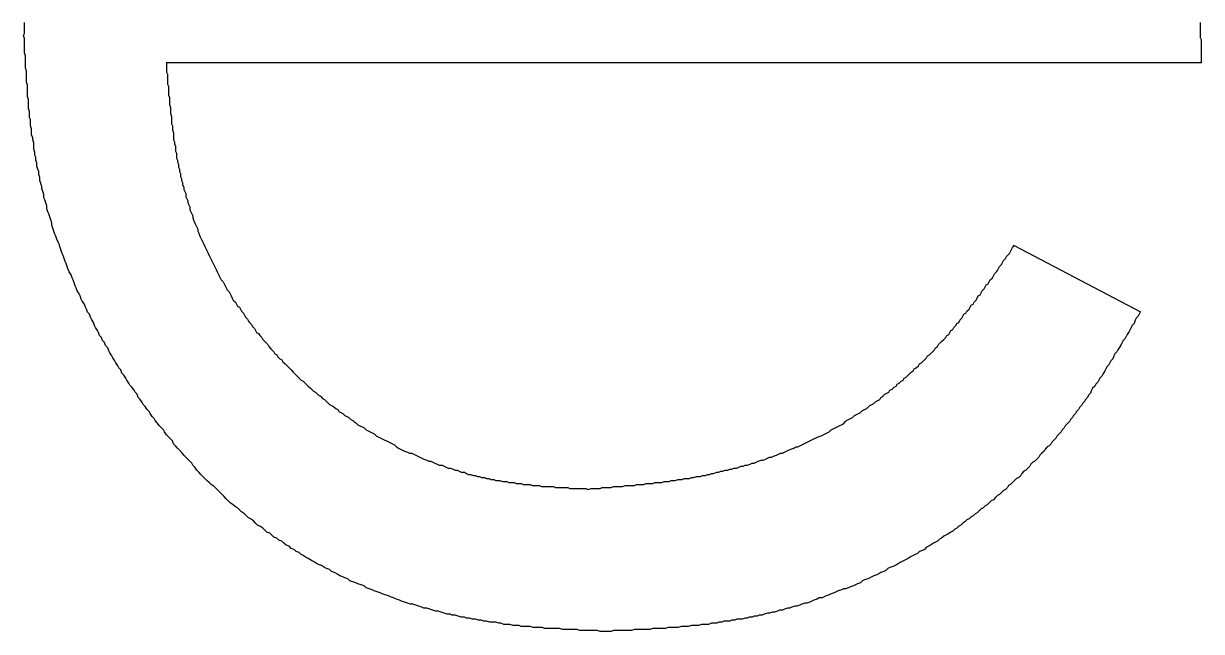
# Model space of a CAD drawing. Extents: x 50 to 503, y 33 to 383.
# Drawn here: x 133.524 to 134.686, y 370.734 to 371.334 of the extents above; entities that cross this region are included whole.
import ezdxf

# ---------------------------------------------------------------- set-up
doc = ezdxf.new("R2010")
doc.units = 0
doc.layers.get('0').update_dxf_attribs({"linetype": 'CONTINUOUS'})

msp = doc.modelspace()

# ---------------------------------------------------------------- linework, layer by layer
at = {"color": 7, "linetype": 'CONTINUOUS'}
for p, q in [((134.6864, 371.2951), (133.6647, 371.2951)), ((134.5017, 371.1148), (134.6263, 371.0494))]:
    msp.add_line(p, q, dxfattribs=at)
at = {"color": 7}
for points in [[(133.524, 371.322, 0), (133.525, 371.324, 0), (133.525, 371.326, 0), (133.525, 371.328, 0), (133.525, 371.329, 0), (133.525, 371.331, 0), (133.525, 371.333, 0), (133.525, 371.335, 0)], [(134.685, 371.335, 0), (134.685, 371.333, 0), (134.685, 371.331, 0), (134.685, 371.329, 0), (134.685, 371.327, 0), (134.685, 371.325, 0), (134.685, 371.323, 0), (134.685, 371.322, 0), (134.685, 371.32, 0), (134.686, 371.318, 0), (134.686, 371.316, 0), (134.686, 371.314, 0), (134.686, 371.312, 0), (134.686, 371.31, 0), (134.686, 371.308, 0), (134.686, 371.306, 0), (134.686, 371.305, 0), (134.686, 371.303, 0), (134.686, 371.301, 0), (134.686, 371.299, 0), (134.686, 371.297, 0), (134.686, 371.295, 0)], [(134.099, 370.734, 0), (134.096, 370.734, 0), (134.093, 370.734, 0), (134.09, 370.735, 0), (134.087, 370.735, 0), (134.084, 370.735, 0), (134.082, 370.735, 0), (134.079, 370.735, 0), (134.076, 370.735, 0), (134.073, 370.735, 0), (134.07, 370.736, 0), (134.067, 370.736, 0), (134.064, 370.736, 0), (134.061, 370.736, 0), (134.059, 370.736, 0), (134.056, 370.736, 0), (134.053, 370.737, 0), (134.05, 370.737, 0), (134.047, 370.737, 0), (134.044, 370.737, 0), (134.041, 370.737, 0), (134.038, 370.737, 0), (134.036, 370.738, 0), (134.033, 370.738, 0), (134.03, 370.738, 0), (134.027, 370.738, 0), (134.024, 370.739, 0), (134.021, 370.739, 0), (134.018, 370.739, 0), (134.015, 370.739, 0), (134.013, 370.74, 0), (134.01, 370.74, 0), (134.007, 370.74, 0), (134.004, 370.741, 0), (134.001, 370.741, 0), (133.998, 370.741, 0), (133.995, 370.742, 0), (133.993, 370.742, 0), (133.99, 370.743, 0), (133.987, 370.743, 0), (133.984, 370.743, 0), (133.981, 370.744, 0), (133.978, 370.744, 0), (133.976, 370.745, 0), (133.973, 370.745, 0), (133.97, 370.746, 0), (133.967, 370.746, 0), (133.964, 370.747, 0), (133.961, 370.747, 0), (133.959, 370.748, 0), (133.956, 370.748, 0), (133.953, 370.749, 0), (133.95, 370.75, 0), (133.947, 370.75, 0), (133.945, 370.751, 0), (133.942, 370.751, 0), (133.939, 370.752, 0), (133.936, 370.753, 0), (133.933, 370.754, 0), (133.931, 370.754, 0), (133.928, 370.755, 0), (133.925, 370.756, 0), (133.922, 370.757, 0), (133.919, 370.757, 0), (133.917, 370.758, 0), (133.914, 370.759, 0), (133.911, 370.76, 0), (133.908, 370.761, 0), (133.906, 370.761, 0), (133.903, 370.762, 0), (133.9, 370.763, 0), (133.897, 370.764, 0), (133.895, 370.765, 0), (133.892, 370.766, 0), (133.889, 370.767, 0), (133.886, 370.768, 0), (133.884, 370.769, 0), (133.881, 370.77, 0), (133.878, 370.771, 0), (133.876, 370.772, 0), (133.873, 370.773, 0), (133.87, 370.774, 0), (133.868, 370.775, 0), (133.865, 370.776, 0), (133.862, 370.777, 0), (133.86, 370.779, 0), (133.857, 370.78, 0), (133.854, 370.781, 0), (133.852, 370.782, 0), (133.849, 370.783, 0), (133.846, 370.784, 0), (133.844, 370.786, 0), (133.841, 370.787, 0), (133.839, 370.788, 0), (133.836, 370.789, 0), (133.833, 370.791, 0), (133.831, 370.792, 0), (133.828, 370.793, 0), (133.826, 370.795, 0), (133.823, 370.796, 0), (133.821, 370.797, 0), (133.818, 370.799, 0), (133.815, 370.8, 0), (133.813, 370.801, 0), (133.81, 370.803, 0), (133.808, 370.804, 0), (133.805, 370.806, 0), (133.803, 370.807, 0), (133.8, 370.809, 0), (133.798, 370.81, 0), (133.796, 370.812, 0), (133.793, 370.813, 0), (133.791, 370.815, 0), (133.788, 370.816, 0), (133.786, 370.818, 0), (133.783, 370.819, 0), (133.781, 370.821, 0), (133.779, 370.823, 0), (133.776, 370.824, 0), (133.774, 370.826, 0), (133.771, 370.827, 0), (133.769, 370.829, 0), (133.767, 370.831, 0), (133.764, 370.832, 0), (133.762, 370.834, 0), (133.76, 370.836, 0), (133.757, 370.838, 0), (133.755, 370.839, 0), (133.753, 370.841, 0), (133.751, 370.843, 0), (133.748, 370.845, 0), (133.746, 370.846, 0), (133.744, 370.848, 0), (133.742, 370.85, 0), (133.739, 370.852, 0), (133.737, 370.854, 0), (133.735, 370.856, 0), (133.733, 370.857, 0), (133.731, 370.859, 0), (133.728, 370.861, 0), (133.726, 370.863, 0), (133.724, 370.865, 0), (133.722, 370.867, 0), (133.72, 370.869, 0), (133.718, 370.871, 0), (133.716, 370.873, 0), (133.714, 370.875, 0), (133.712, 370.877, 0), (133.709, 370.879, 0), (133.707, 370.881, 0), (133.705, 370.883, 0), (133.703, 370.885, 0), (133.701, 370.887, 0), (133.699, 370.889, 0), (133.697, 370.891, 0), (133.695, 370.893, 0), (133.693, 370.896, 0), (133.691, 370.898, 0), (133.69, 370.9, 0), (133.688, 370.902, 0), (133.686, 370.904, 0), (133.684, 370.906, 0), (133.682, 370.908, 0), (133.68, 370.911, 0), (133.678, 370.913, 0), (133.676, 370.915, 0), (133.674, 370.917, 0), (133.672, 370.919, 0), (133.671, 370.922, 0), (133.669, 370.924, 0), (133.667, 370.926, 0), (133.665, 370.928, 0), (133.663, 370.931, 0), (133.662, 370.933, 0), (133.66, 370.935, 0), (133.658, 370.937, 0), (133.656, 370.94, 0), (133.654, 370.942, 0), (133.653, 370.944, 0), (133.651, 370.946, 0), (133.649, 370.949, 0), (133.648, 370.951, 0), (133.646, 370.953, 0), (133.644, 370.956, 0), (133.642, 370.958, 0), (133.641, 370.96, 0), (133.639, 370.963, 0), (133.637, 370.965, 0), (133.636, 370.968, 0), (133.634, 370.97, 0), (133.633, 370.972, 0), (133.631, 370.975, 0), (133.629, 370.977, 0), (133.628, 370.979, 0), (133.626, 370.982, 0), (133.625, 370.984, 0), (133.623, 370.987, 0), (133.621, 370.989, 0), (133.62, 370.992, 0), (133.618, 370.994, 0), (133.617, 370.996, 0), (133.615, 370.999, 0), (133.614, 371.001, 0), (133.612, 371.004, 0), (133.611, 371.006, 0), (133.609, 371.009, 0), (133.608, 371.011, 0), (133.607, 371.014, 0), (133.605, 371.016, 0), (133.604, 371.019, 0), (133.602, 371.021, 0), (133.601, 371.024, 0), (133.599, 371.026, 0), (133.598, 371.029, 0), (133.597, 371.031, 0), (133.595, 371.034, 0), (133.594, 371.036, 0), (133.593, 371.039, 0), (133.591, 371.042, 0), (133.59, 371.044, 0), (133.589, 371.047, 0), (133.587, 371.049, 0), (133.586, 371.052, 0), (133.585, 371.054, 0), (133.584, 371.057, 0), (133.582, 371.06, 0), (133.581, 371.062, 0), (133.58, 371.065, 0), (133.579, 371.067, 0), (133.577, 371.07, 0), (133.576, 371.073, 0), (133.575, 371.075, 0), (133.574, 371.078, 0), (133.573, 371.081, 0), (133.572, 371.083, 0), (133.571, 371.086, 0), (133.569, 371.089, 0), (133.568, 371.091, 0), (133.567, 371.094, 0), (133.566, 371.097, 0), (133.565, 371.099, 0), (133.564, 371.102, 0), (133.563, 371.105, 0), (133.562, 371.107, 0), (133.561, 371.11, 0), (133.56, 371.113, 0), (133.559, 371.116, 0), (133.558, 371.118, 0), (133.557, 371.121, 0), (133.556, 371.124, 0), (133.555, 371.126, 0), (133.554, 371.129, 0), (133.553, 371.132, 0), (133.552, 371.135, 0), (133.552, 371.137, 0), (133.551, 371.14, 0), (133.55, 371.143, 0), (133.549, 371.146, 0), (133.548, 371.148, 0), (133.547, 371.151, 0), (133.547, 371.154, 0), (133.546, 371.157, 0), (133.545, 371.16, 0), (133.544, 371.162, 0), (133.544, 371.165, 0), (133.543, 371.168, 0), (133.542, 371.171, 0), (133.542, 371.173, 0), (133.541, 371.176, 0), (133.54, 371.179, 0), (133.54, 371.182, 0), (133.539, 371.185, 0), (133.539, 371.188, 0), (133.538, 371.19, 0), (133.537, 371.193, 0), (133.537, 371.196, 0), (133.536, 371.199, 0), (133.536, 371.202, 0), (133.535, 371.204, 0), (133.535, 371.207, 0), (133.534, 371.21, 0), (133.534, 371.213, 0), (133.534, 371.216, 0), (133.533, 371.219, 0), (133.533, 371.221, 0), (133.532, 371.224, 0), (133.532, 371.227, 0), (133.532, 371.23, 0), (133.531, 371.233, 0), (133.531, 371.236, 0), (133.531, 371.239, 0), (133.53, 371.241, 0), (133.53, 371.244, 0), (133.53, 371.247, 0), (133.529, 371.25, 0), (133.529, 371.253, 0), (133.529, 371.256, 0), (133.529, 371.259, 0), (133.528, 371.262, 0), (133.528, 371.264, 0), (133.528, 371.267, 0), (133.528, 371.27, 0), (133.528, 371.273, 0), (133.527, 371.276, 0), (133.527, 371.279, 0), (133.527, 371.282, 0), (133.527, 371.285, 0), (133.527, 371.287, 0), (133.526, 371.29, 0), (133.526, 371.293, 0), (133.526, 371.296, 0), (133.526, 371.299, 0), (133.526, 371.302, 0), (133.525, 371.305, 0), (133.525, 371.308, 0), (133.525, 371.31, 0), (133.525, 371.313, 0), (133.525, 371.316, 0), (133.525, 371.319, 0), (133.524, 371.322, 0)], [(133.665, 371.295, 0), (133.665, 371.293, 0), (133.665, 371.29, 0), (133.665, 371.288, 0), (133.665, 371.286, 0), (133.666, 371.284, 0), (133.666, 371.281, 0), (133.666, 371.279, 0), (133.666, 371.277, 0), (133.666, 371.274, 0), (133.667, 371.272, 0), (133.667, 371.27, 0), (133.667, 371.267, 0), (133.667, 371.265, 0), (133.667, 371.263, 0), (133.668, 371.261, 0), (133.668, 371.258, 0), (133.668, 371.256, 0), (133.668, 371.254, 0), (133.669, 371.251, 0), (133.669, 371.249, 0), (133.669, 371.247, 0), (133.669, 371.245, 0), (133.67, 371.242, 0), (133.67, 371.24, 0), (133.67, 371.238, 0), (133.67, 371.235, 0), (133.671, 371.233, 0), (133.671, 371.231, 0), (133.671, 371.229, 0), (133.672, 371.226, 0), (133.672, 371.224, 0), (133.672, 371.222, 0), (133.672, 371.219, 0), (133.673, 371.217, 0), (133.673, 371.215, 0), (133.674, 371.213, 0), (133.674, 371.21, 0), (133.674, 371.208, 0), (133.675, 371.206, 0), (133.675, 371.204, 0), (133.675, 371.201, 0), (133.676, 371.199, 0), (133.676, 371.197, 0), (133.677, 371.195, 0), (133.677, 371.192, 0), (133.678, 371.19, 0), (133.678, 371.188, 0), (133.679, 371.186, 0), (133.679, 371.183, 0), (133.68, 371.181, 0), (133.68, 371.179, 0), (133.681, 371.177, 0), (133.681, 371.175, 0), (133.682, 371.172, 0), (133.682, 371.17, 0), (133.683, 371.168, 0), (133.684, 371.166, 0), (133.684, 371.163, 0), (133.685, 371.161, 0), (133.686, 371.159, 0), (133.686, 371.157, 0), (133.687, 371.155, 0), (133.688, 371.153, 0), (133.688, 371.15, 0), (133.689, 371.148, 0), (133.69, 371.146, 0), (133.691, 371.144, 0), (133.691, 371.142, 0), (133.692, 371.139, 0), (133.693, 371.137, 0), (133.694, 371.135, 0), (133.695, 371.133, 0), (133.696, 371.131, 0), (133.696, 371.129, 0), (133.697, 371.127, 0), (133.698, 371.124, 0), (133.699, 371.122, 0), (133.7, 371.12, 0), (133.701, 371.118, 0), (133.702, 371.116, 0), (133.703, 371.114, 0), (133.704, 371.112, 0), (133.705, 371.11, 0), (133.706, 371.108, 0), (133.707, 371.105, 0), (133.708, 371.103, 0), (133.709, 371.101, 0), (133.71, 371.099, 0), (133.711, 371.097, 0), (133.712, 371.095, 0), (133.713, 371.093, 0), (133.714, 371.091, 0), (133.715, 371.089, 0), (133.716, 371.087, 0), (133.717, 371.085, 0), (133.718, 371.083, 0), (133.719, 371.081, 0), (133.721, 371.079, 0), (133.722, 371.077, 0), (133.723, 371.075, 0), (133.724, 371.073, 0), (133.725, 371.071, 0), (133.727, 371.069, 0), (133.728, 371.067, 0), (133.729, 371.065, 0), (133.73, 371.063, 0), (133.731, 371.061, 0), (133.733, 371.059, 0), (133.734, 371.057, 0), (133.735, 371.055, 0), (133.737, 371.054, 0), (133.738, 371.052, 0), (133.739, 371.05, 0), (133.741, 371.048, 0), (133.742, 371.046, 0), (133.743, 371.044, 0), (133.745, 371.042, 0), (133.746, 371.04, 0), (133.747, 371.039, 0), (133.749, 371.037, 0), (133.75, 371.035, 0), (133.752, 371.033, 0), (133.753, 371.031, 0), (133.754, 371.029, 0), (133.756, 371.028, 0), (133.757, 371.026, 0), (133.759, 371.024, 0), (133.76, 371.022, 0), (133.762, 371.02, 0), (133.763, 371.019, 0), (133.765, 371.017, 0), (133.766, 371.015, 0), (133.768, 371.013, 0), (133.769, 371.012, 0), (133.771, 371.01, 0), (133.772, 371.008, 0), (133.774, 371.007, 0), (133.775, 371.005, 0), (133.777, 371.003, 0), (133.779, 371.002, 0), (133.78, 371, 0), (133.782, 370.998, 0), (133.783, 370.997, 0), (133.785, 370.995, 0), (133.787, 370.993, 0), (133.788, 370.992, 0), (133.79, 370.99, 0), (133.791, 370.989, 0), (133.793, 370.987, 0), (133.795, 370.985, 0), (133.796, 370.984, 0), (133.798, 370.982, 0), (133.8, 370.981, 0), (133.802, 370.979, 0), (133.803, 370.978, 0), (133.805, 370.976, 0), (133.807, 370.974, 0), (133.808, 370.973, 0), (133.81, 370.971, 0), (133.812, 370.97, 0), (133.814, 370.968, 0), (133.815, 370.967, 0), (133.817, 370.966, 0), (133.819, 370.964, 0), (133.821, 370.963, 0), (133.823, 370.961, 0), (133.824, 370.96, 0), (133.826, 370.958, 0), (133.828, 370.957, 0), (133.83, 370.956, 0), (133.832, 370.954, 0), (133.834, 370.953, 0), (133.835, 370.951, 0), (133.837, 370.95, 0), (133.839, 370.949, 0), (133.841, 370.947, 0), (133.843, 370.946, 0), (133.845, 370.945, 0), (133.847, 370.943, 0), (133.849, 370.942, 0), (133.85, 370.941, 0), (133.852, 370.94, 0), (133.854, 370.938, 0), (133.856, 370.937, 0), (133.858, 370.936, 0), (133.86, 370.935, 0), (133.862, 370.933, 0), (133.864, 370.932, 0), (133.866, 370.931, 0), (133.868, 370.93, 0), (133.87, 370.929, 0), (133.872, 370.927, 0), (133.874, 370.926, 0), (133.876, 370.925, 0), (133.878, 370.924, 0), (133.88, 370.923, 0), (133.882, 370.922, 0), (133.884, 370.921, 0), (133.886, 370.92, 0), (133.888, 370.919, 0), (133.89, 370.918, 0), (133.892, 370.916, 0), (133.894, 370.915, 0), (133.896, 370.914, 0), (133.898, 370.913, 0), (133.9, 370.912, 0), (133.903, 370.911, 0), (133.905, 370.91, 0), (133.907, 370.91, 0), (133.909, 370.909, 0), (133.911, 370.908, 0), (133.913, 370.907, 0), (133.915, 370.906, 0), (133.917, 370.905, 0), (133.919, 370.904, 0), (133.922, 370.903, 0), (133.924, 370.902, 0), (133.926, 370.902, 0), (133.928, 370.901, 0), (133.93, 370.9, 0), (133.932, 370.899, 0), (133.934, 370.898, 0), (133.937, 370.898, 0), (133.939, 370.897, 0), (133.941, 370.896, 0), (133.943, 370.895, 0), (133.945, 370.895, 0), (133.948, 370.894, 0), (133.95, 370.893, 0), (133.952, 370.893, 0), (133.954, 370.892, 0), (133.956, 370.891, 0), (133.959, 370.891, 0), (133.961, 370.89, 0), (133.963, 370.889, 0), (133.965, 370.889, 0), (133.968, 370.888, 0), (133.97, 370.888, 0), (133.972, 370.887, 0), (133.974, 370.887, 0), (133.976, 370.886, 0), (133.979, 370.886, 0), (133.981, 370.885, 0), (133.983, 370.885, 0), (133.985, 370.884, 0), (133.988, 370.884, 0), (133.99, 370.883, 0), (133.992, 370.883, 0), (133.994, 370.883, 0), (133.997, 370.882, 0), (133.999, 370.882, 0), (134.001, 370.882, 0), (134.003, 370.881, 0), (134.006, 370.881, 0), (134.008, 370.881, 0), (134.01, 370.88, 0), (134.013, 370.88, 0), (134.015, 370.88, 0), (134.017, 370.879, 0), (134.019, 370.879, 0), (134.022, 370.879, 0), (134.024, 370.879, 0), (134.026, 370.878, 0), (134.029, 370.878, 0), (134.031, 370.878, 0), (134.033, 370.878, 0), (134.035, 370.877, 0), (134.038, 370.877, 0), (134.04, 370.877, 0), (134.042, 370.877, 0), (134.045, 370.877, 0), (134.047, 370.877, 0), (134.049, 370.876, 0), (134.051, 370.876, 0), (134.054, 370.876, 0), (134.056, 370.876, 0), (134.058, 370.876, 0), (134.061, 370.876, 0), (134.063, 370.875, 0), (134.065, 370.875, 0), (134.068, 370.875, 0), (134.07, 370.875, 0), (134.072, 370.875, 0), (134.074, 370.875, 0), (134.077, 370.875, 0), (134.079, 370.875, 0), (134.081, 370.874, 0)], [(134.081, 370.874, 0), (134.084, 370.875, 0), (134.086, 370.875, 0), (134.088, 370.875, 0), (134.09, 370.875, 0), (134.093, 370.875, 0), (134.095, 370.876, 0), (134.097, 370.876, 0), (134.1, 370.876, 0), (134.102, 370.876, 0), (134.104, 370.876, 0), (134.106, 370.877, 0), (134.109, 370.877, 0), (134.111, 370.877, 0), (134.113, 370.877, 0), (134.115, 370.877, 0), (134.118, 370.878, 0), (134.12, 370.878, 0), (134.122, 370.878, 0), (134.124, 370.878, 0), (134.127, 370.878, 0), (134.129, 370.879, 0), (134.131, 370.879, 0), (134.134, 370.879, 0), (134.136, 370.879, 0), (134.138, 370.88, 0), (134.14, 370.88, 0), (134.143, 370.88, 0), (134.145, 370.88, 0), (134.147, 370.881, 0), (134.149, 370.881, 0), (134.152, 370.881, 0), (134.154, 370.881, 0), (134.156, 370.882, 0), (134.158, 370.882, 0), (134.161, 370.882, 0), (134.163, 370.883, 0), (134.165, 370.883, 0), (134.167, 370.883, 0), (134.17, 370.884, 0), (134.172, 370.884, 0), (134.174, 370.884, 0), (134.176, 370.885, 0), (134.179, 370.885, 0), (134.181, 370.885, 0), (134.183, 370.886, 0), (134.185, 370.886, 0), (134.188, 370.887, 0), (134.19, 370.887, 0), (134.192, 370.887, 0), (134.194, 370.888, 0), (134.197, 370.888, 0), (134.199, 370.889, 0), (134.201, 370.889, 0), (134.203, 370.89, 0), (134.205, 370.89, 0), (134.208, 370.891, 0), (134.21, 370.891, 0), (134.212, 370.892, 0), (134.214, 370.892, 0), (134.216, 370.893, 0), (134.219, 370.893, 0), (134.221, 370.894, 0), (134.223, 370.894, 0), (134.225, 370.895, 0), (134.228, 370.895, 0), (134.23, 370.896, 0), (134.232, 370.897, 0), (134.234, 370.897, 0), (134.236, 370.898, 0), (134.238, 370.898, 0), (134.241, 370.899, 0), (134.243, 370.9, 0), (134.245, 370.9, 0), (134.247, 370.901, 0), (134.249, 370.902, 0), (134.252, 370.903, 0), (134.254, 370.903, 0), (134.256, 370.904, 0), (134.258, 370.905, 0), (134.26, 370.906, 0), (134.262, 370.906, 0), (134.264, 370.907, 0), (134.267, 370.908, 0), (134.269, 370.909, 0), (134.271, 370.91, 0), (134.273, 370.91, 0), (134.275, 370.911, 0), (134.277, 370.912, 0), (134.279, 370.913, 0), (134.281, 370.914, 0), (134.284, 370.915, 0), (134.286, 370.916, 0), (134.288, 370.916, 0), (134.29, 370.917, 0), (134.292, 370.918, 0), (134.294, 370.919, 0), (134.296, 370.92, 0), (134.298, 370.921, 0), (134.3, 370.922, 0), (134.302, 370.923, 0), (134.304, 370.924, 0), (134.306, 370.925, 0), (134.308, 370.926, 0), (134.311, 370.927, 0), (134.313, 370.928, 0), (134.315, 370.929, 0), (134.317, 370.93, 0), (134.319, 370.931, 0), (134.321, 370.933, 0), (134.323, 370.934, 0), (134.325, 370.935, 0), (134.327, 370.936, 0), (134.329, 370.937, 0), (134.331, 370.938, 0), (134.333, 370.939, 0), (134.335, 370.941, 0), (134.336, 370.942, 0), (134.338, 370.943, 0), (134.34, 370.944, 0), (134.342, 370.945, 0), (134.344, 370.947, 0), (134.346, 370.948, 0), (134.348, 370.949, 0), (134.35, 370.95, 0), (134.352, 370.952, 0), (134.354, 370.953, 0), (134.356, 370.954, 0), (134.357, 370.955, 0), (134.359, 370.957, 0), (134.361, 370.958, 0), (134.363, 370.959, 0), (134.365, 370.961, 0), (134.367, 370.962, 0), (134.369, 370.963, 0), (134.37, 370.965, 0), (134.372, 370.966, 0), (134.374, 370.968, 0), (134.376, 370.969, 0), (134.378, 370.97, 0), (134.379, 370.972, 0), (134.381, 370.973, 0), (134.383, 370.975, 0), (134.385, 370.976, 0), (134.386, 370.978, 0), (134.388, 370.979, 0), (134.39, 370.981, 0), (134.392, 370.982, 0), (134.393, 370.984, 0), (134.395, 370.985, 0), (134.397, 370.987, 0), (134.398, 370.988, 0), (134.4, 370.99, 0), (134.402, 370.991, 0), (134.403, 370.993, 0), (134.405, 370.994, 0), (134.407, 370.996, 0), (134.408, 370.998, 0), (134.41, 370.999, 0), (134.412, 371.001, 0), (134.413, 371.002, 0), (134.415, 371.004, 0), (134.416, 371.006, 0), (134.418, 371.007, 0), (134.42, 371.009, 0), (134.421, 371.01, 0), (134.423, 371.012, 0), (134.424, 371.014, 0), (134.426, 371.015, 0), (134.427, 371.017, 0), (134.429, 371.019, 0), (134.43, 371.02, 0), (134.432, 371.022, 0), (134.434, 371.024, 0), (134.435, 371.026, 0), (134.437, 371.027, 0), (134.438, 371.029, 0), (134.439, 371.031, 0), (134.441, 371.032, 0), (134.442, 371.034, 0), (134.444, 371.036, 0), (134.445, 371.038, 0), (134.447, 371.039, 0), (134.448, 371.041, 0), (134.45, 371.043, 0), (134.451, 371.045, 0), (134.452, 371.047, 0), (134.454, 371.048, 0), (134.455, 371.05, 0), (134.457, 371.052, 0), (134.458, 371.054, 0), (134.459, 371.056, 0), (134.461, 371.057, 0), (134.462, 371.059, 0), (134.464, 371.061, 0), (134.465, 371.063, 0), (134.466, 371.065, 0), (134.468, 371.066, 0), (134.469, 371.068, 0), (134.47, 371.07, 0), (134.472, 371.072, 0), (134.473, 371.074, 0), (134.474, 371.076, 0), (134.476, 371.077, 0), (134.477, 371.079, 0), (134.478, 371.081, 0), (134.48, 371.083, 0), (134.481, 371.085, 0), (134.482, 371.087, 0), (134.484, 371.089, 0), (134.485, 371.09, 0), (134.486, 371.092, 0), (134.487, 371.094, 0), (134.489, 371.096, 0), (134.49, 371.098, 0), (134.491, 371.1, 0), (134.493, 371.102, 0), (134.494, 371.104, 0), (134.495, 371.105, 0), (134.497, 371.107, 0), (134.498, 371.109, 0), (134.499, 371.111, 0), (134.5, 371.113, 0), (134.502, 371.115, 0)], [(134.626, 371.049, 0), (134.625, 371.047, 0), (134.624, 371.045, 0), (134.622, 371.043, 0), (134.621, 371.041, 0), (134.62, 371.038, 0), (134.618, 371.036, 0), (134.617, 371.034, 0), (134.616, 371.032, 0), (134.615, 371.03, 0), (134.613, 371.027, 0), (134.612, 371.025, 0), (134.611, 371.023, 0), (134.609, 371.021, 0), (134.608, 371.019, 0), (134.607, 371.017, 0), (134.605, 371.014, 0), (134.604, 371.012, 0), (134.603, 371.01, 0), (134.601, 371.008, 0), (134.6, 371.006, 0), (134.599, 371.003, 0), (134.597, 371.001, 0), (134.596, 370.999, 0), (134.595, 370.997, 0), (134.593, 370.995, 0), (134.592, 370.993, 0), (134.591, 370.991, 0), (134.589, 370.988, 0), (134.588, 370.986, 0), (134.586, 370.984, 0), (134.585, 370.982, 0), (134.584, 370.98, 0), (134.582, 370.978, 0), (134.581, 370.976, 0), (134.579, 370.974, 0), (134.578, 370.972, 0), (134.577, 370.969, 0), (134.575, 370.967, 0), (134.574, 370.965, 0), (134.572, 370.963, 0), (134.571, 370.961, 0), (134.569, 370.959, 0), (134.568, 370.957, 0), (134.566, 370.955, 0), (134.565, 370.953, 0), (134.563, 370.951, 0), (134.562, 370.949, 0), (134.56, 370.947, 0), (134.559, 370.945, 0), (134.557, 370.943, 0), (134.556, 370.941, 0), (134.554, 370.939, 0), (134.552, 370.937, 0), (134.551, 370.935, 0), (134.549, 370.933, 0), (134.548, 370.931, 0), (134.546, 370.929, 0), (134.544, 370.927, 0), (134.543, 370.925, 0), (134.541, 370.923, 0), (134.539, 370.921, 0), (134.538, 370.919, 0), (134.536, 370.917, 0), (134.534, 370.916, 0), (134.532, 370.914, 0), (134.531, 370.912, 0), (134.529, 370.91, 0), (134.527, 370.908, 0), (134.526, 370.906, 0), (134.524, 370.904, 0), (134.522, 370.902, 0), (134.52, 370.901, 0), (134.518, 370.899, 0), (134.517, 370.897, 0), (134.515, 370.895, 0), (134.513, 370.893, 0), (134.511, 370.892, 0), (134.509, 370.89, 0), (134.508, 370.888, 0), (134.506, 370.886, 0), (134.504, 370.885, 0), (134.502, 370.883, 0), (134.5, 370.881, 0), (134.498, 370.879, 0), (134.496, 370.878, 0), (134.495, 370.876, 0), (134.493, 370.874, 0), (134.491, 370.873, 0), (134.489, 370.871, 0), (134.487, 370.869, 0), (134.485, 370.868, 0), (134.483, 370.866, 0), (134.481, 370.864, 0), (134.479, 370.863, 0), (134.477, 370.861, 0), (134.475, 370.859, 0), (134.473, 370.858, 0), (134.471, 370.856, 0), (134.469, 370.855, 0), (134.467, 370.853, 0), (134.465, 370.851, 0), (134.463, 370.85, 0), (134.461, 370.848, 0), (134.459, 370.847, 0), (134.457, 370.845, 0), (134.455, 370.844, 0), (134.453, 370.842, 0), (134.451, 370.841, 0), (134.449, 370.839, 0), (134.447, 370.838, 0), (134.445, 370.836, 0), (134.443, 370.835, 0), (134.441, 370.833, 0), (134.439, 370.832, 0), (134.436, 370.83, 0), (134.434, 370.829, 0), (134.432, 370.828, 0), (134.43, 370.826, 0), (134.428, 370.825, 0), (134.426, 370.823, 0), (134.424, 370.822, 0), (134.422, 370.821, 0), (134.419, 370.819, 0), (134.417, 370.818, 0), (134.415, 370.817, 0), (134.413, 370.815, 0), (134.411, 370.814, 0), (134.408, 370.813, 0), (134.406, 370.811, 0), (134.404, 370.81, 0), (134.402, 370.809, 0), (134.4, 370.808, 0), (134.397, 370.806, 0), (134.395, 370.805, 0), (134.393, 370.804, 0), (134.391, 370.803, 0), (134.389, 370.802, 0), (134.386, 370.8, 0), (134.384, 370.799, 0), (134.382, 370.798, 0), (134.379, 370.797, 0), (134.377, 370.796, 0), (134.375, 370.794, 0), (134.373, 370.793, 0), (134.37, 370.792, 0), (134.368, 370.791, 0), (134.366, 370.79, 0), (134.363, 370.789, 0), (134.361, 370.788, 0), (134.359, 370.787, 0), (134.357, 370.786, 0), (134.354, 370.785, 0), (134.352, 370.784, 0), (134.35, 370.782, 0), (134.347, 370.781, 0), (134.345, 370.78, 0), (134.343, 370.779, 0), (134.34, 370.778, 0), (134.338, 370.777, 0), (134.335, 370.776, 0), (134.333, 370.776, 0), (134.331, 370.775, 0), (134.328, 370.774, 0), (134.326, 370.773, 0), (134.324, 370.772, 0), (134.321, 370.771, 0), (134.319, 370.77, 0), (134.316, 370.769, 0), (134.314, 370.768, 0), (134.312, 370.767, 0), (134.309, 370.767, 0), (134.307, 370.766, 0), (134.304, 370.765, 0), (134.302, 370.764, 0), (134.3, 370.763, 0), (134.297, 370.762, 0), (134.295, 370.762, 0), (134.292, 370.761, 0), (134.29, 370.76, 0), (134.287, 370.759, 0), (134.285, 370.759, 0), (134.282, 370.758, 0), (134.28, 370.757, 0), (134.278, 370.757, 0), (134.275, 370.756, 0), (134.273, 370.755, 0), (134.27, 370.755, 0), (134.268, 370.754, 0), (134.265, 370.753, 0), (134.263, 370.753, 0), (134.26, 370.752, 0), (134.258, 370.752, 0), (134.255, 370.751, 0), (134.253, 370.75, 0), (134.25, 370.75, 0), (134.248, 370.749, 0), (134.245, 370.749, 0), (134.243, 370.748, 0), (134.24, 370.748, 0), (134.238, 370.747, 0), (134.236, 370.747, 0), (134.233, 370.746, 0), (134.231, 370.746, 0), (134.228, 370.746, 0), (134.226, 370.745, 0), (134.223, 370.745, 0), (134.221, 370.744, 0), (134.218, 370.744, 0), (134.215, 370.744, 0), (134.213, 370.743, 0), (134.21, 370.743, 0), (134.208, 370.742, 0), (134.205, 370.742, 0), (134.203, 370.742, 0), (134.2, 370.741, 0), (134.198, 370.741, 0), (134.195, 370.741, 0), (134.193, 370.741, 0), (134.19, 370.74, 0), (134.188, 370.74, 0), (134.185, 370.74, 0), (134.183, 370.74, 0), (134.18, 370.739, 0), (134.178, 370.739, 0), (134.175, 370.739, 0), (134.173, 370.739, 0), (134.17, 370.738, 0), (134.168, 370.738, 0), (134.165, 370.738, 0), (134.162, 370.738, 0), (134.16, 370.738, 0), (134.157, 370.737, 0), (134.155, 370.737, 0), (134.152, 370.737, 0), (134.15, 370.737, 0), (134.147, 370.737, 0), (134.145, 370.737, 0), (134.142, 370.736, 0), (134.14, 370.736, 0), (134.137, 370.736, 0), (134.135, 370.736, 0), (134.132, 370.736, 0), (134.129, 370.736, 0), (134.127, 370.736, 0), (134.124, 370.735, 0), (134.122, 370.735, 0), (134.119, 370.735, 0), (134.117, 370.735, 0), (134.114, 370.735, 0), (134.112, 370.735, 0), (134.109, 370.735, 0), (134.106, 370.735, 0), (134.104, 370.734, 0), (134.101, 370.734, 0), (134.099, 370.734, 0)]]:
    msp.add_polyline3d(points, dxfattribs=at)

doc.saveas('drawing.dxf')
